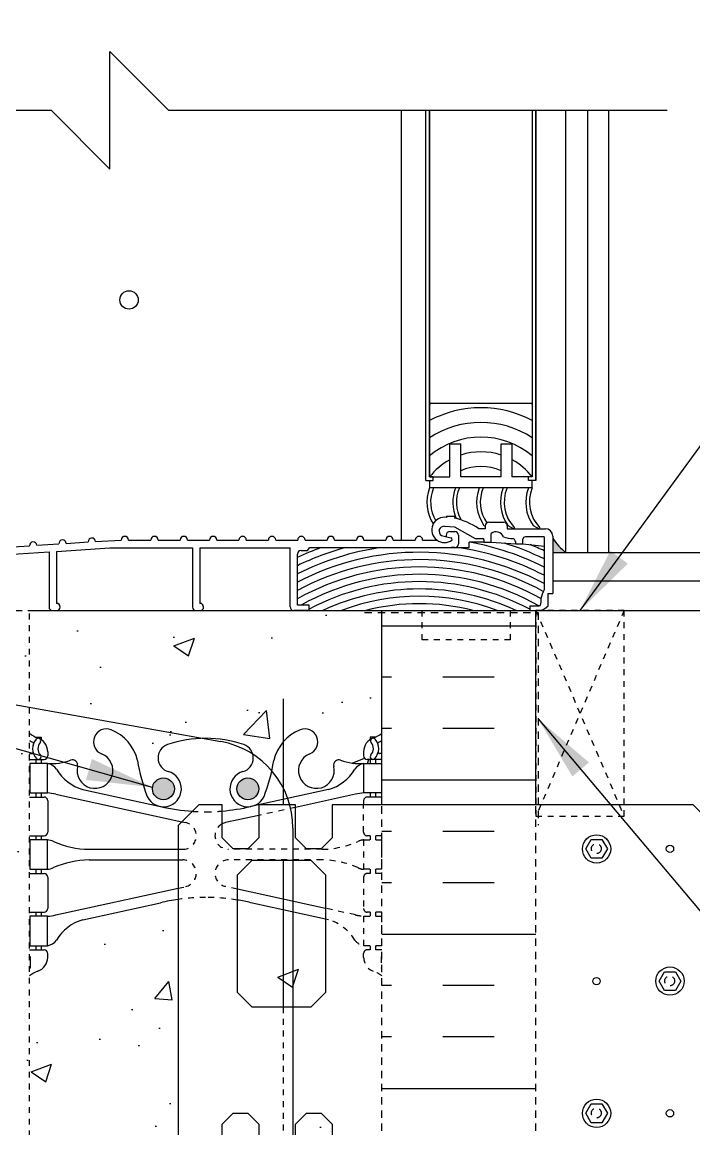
# Model space of a CAD drawing. Header units: inches. Extents: x 526.8 to 579.6, y 644.2 to 711.3.
# Drawn here: x 552.42 to 563.86, y 663.41 to 682.24 of the extents above; entities that cross this region are included whole.
import ezdxf

# ---------------------------------------------------------------- set-up
doc = ezdxf.new("R2010")
doc.units = ezdxf.units.IN
doc.header["$LTSCALE"] = 0.5
doc.header["$MEASUREMENT"] = 0
doc.linetypes.add('DASHED2', pattern=[0.375, 0.25, -0.125])
doc.linetypes.add('HIDDEN2', pattern=[0.1875, 0.125, -0.0625])
for name, color, linetype in [('HATCH', 12, 'Continuous'), ('Hidden2', 12, 'HIDDEN2'), ('line25', 2, 'Continuous'), ('LINE3', 3, 'Continuous'), ('LINE50', 5, 'Continuous'), ('LINE65', 3, 'Continuous'), ('LINE9', 9, 'Continuous'), ('TEXT', 4, 'Continuous'), ('Web_Edge', 9, 'Continuous')]:
    doc.layers.add(name, color=color, linetype=linetype)
doc.styles.add('DIM', font='romans.shx', dxfattribs={"width": 0.7})
doc.dimstyles.new('ext_12', dxfattribs={"dimscale": 12, "dimtxt": 0.09375, "dimasz": 0.09375, "dimexe": 0.09375, "dimexo": 0.0625, "dimgap": 0.0625, "dimtad": 1, "dimdec": 1, "dimzin": 3, "dimdsep": 46, "dimlunit": 4, "dimtxsty": 'DIM', "dimcen": 0.09, "dimdle": 0.09375, "dimclrt": 4, "dimadec": 0, "dimazin": 0, "dimtfac": 1, "dimtdec": 1, "dimtmove": 2, "dimatfit": 3, "dimfxl": 1, "dimfrac": 2, "dimtolj": 1, "dimtzin": 0, "dimarcsym": 0})

msp = doc.modelspace()

# ---------------------------------------------------------------- hatches: boundary and pattern name
at = {"layer": 'HATCH'}
h = msp.add_hatch(dxfattribs=at)
h.set_pattern_fill('AR-CONC', color=256, scale=0.5)
h.set_pattern_definition([(49.99999999999999, (0, 0), (3.586300913003767, -0.3137606749129755), [0.375, -4.125]), (355, (0, 0), (-0.693756668065, 3.760960668500059), [0.3, -3.3]), (100.45144446, (0.298858405, -0.02614672), (2.89254423363556, 3.447199954843147), [0.3187009599999999, -3.505710559999999]), (46.18420000000001, (0, 1), (5.336206653357862, -0.8275964039653827), [0.5625, -6.1875]), (96.63563549, (0.444683725, 0.931033465), (4.673309728371142, 4.870593003872752), [0.47805171, -5.258568799999999]), (351.1841639899999, (0, 1), (4.673309725273866, 4.870593001349951), [0.45, -4.950000005]), (21, (0.5, 0.75), (2.984535260592308, -2.013094453326694), [0.375, -4.125]), (326.0000000000001, (0.5, 0.75), (1.216576659607909, 3.625750225234265), [0.3, -3.3]), (71.45144474, (0.74871127, 0.58224213), (4.201111883649856, 1.612655764031769), [0.31870095, -3.50571056]), (37.50000000000001, (0, 0), (0.06079927658645334, 1.664469269156557), [0, -3.26, 0, -3.35, 0, -3.3125]), (7.499999999999999, (0, 0), (1.315347687210743, 1.972058559411801), [0, -1.91, 0, -3.185, 0, -1.2625]), (327.5, (-1.115, 0), (2.669112180862045, -0.1127743586718988), [0, -1.25, 0, -3.9, 0, -5.175]), (317.5, (-1.615, 0), (2.915930846711931, 0.5005249116615886), [0, -1.625, 0, -2.59, 0, -3.675])])
h.paths.add_polyline_path([(558.5453322030264, 648.0088911003852, 0.08241458984436106), (558.401995249557, 648.0879975769543, -0.3178372451769847), (558.2353285828938, 648.3236998373352), (558.2353285828901, 648.3911998373452, -0.4142135623888804), (558.2978285828901, 648.4536998373486), (558.3453285826756, 648.4536998373486), (558.3453285826802, 648.5236998373487), (558.2403285828988, 648.5236998373487, -0.1889729320650103), (558.0844595072101, 648.6185443257381, 0.1963228336444721), (557.6353285828478, 648.9648040458667), (556.3134730140132, 649.2552996121221, 0.05779469062673187), (555.545332203026, 649.3443861022138, 0.0577946906266619), (554.7771913920396, 649.2552996121221), (553.455335823205, 648.9648040458667, 0.1963228336444683), (553.0062048988428, 648.6185443257381, -0.1889729320650273), (552.8503358231541, 648.5236998373487), (552.7453358233727, 648.5236998373487), (552.7453358233772, 648.4536998373486), (552.7928358231627, 648.4536998373486, -0.4142135623888804), (552.8553358231627, 648.3911998373452), (552.8553358231591, 648.3236998373351, -0.3178372451769166), (552.6886691564957, 648.0879975769544, 0.08241458984438449), (552.5453322030264, 648.0088911003852), (552.5453322030264, 645.2275270928819), (553.4984572030264, 645.2275270928819), (554.4984572030264, 644.2275270928819), (554.4984572030264, 646.2275270928819), (555.4984572030264, 645.2275270928819), (558.5453322030264, 645.2275270928819)])
h.paths.add_polyline_path([(558.5453322030264, 654.227527092882), (558.5453322030264, 656.3165456114518, 0.06439757034037487), (558.4353285829129, 656.3825051367154), (558.3453285829121, 656.3825051367086), (558.3453285829094, 656.4242311966327, -0.2490694201798163), (558.2353285828933, 656.6313543484022), (558.2353285828897, 656.6988543484123, -0.4142135623890135), (558.2978285828897, 656.7613543484157), (558.3453285828875, 656.7613543484157), (558.345328582883, 656.8313543484156), (558.2403285828975, 656.8313543484156, 0.1004604156416355), (557.8466301128323, 656.7741915925686, -0.6014354321014567), (557.7271266426059, 656.8790749349916, 2.182094824739487), (557.3170464887409, 656.6661655035427, -1), (557.153617917312, 656.2576424294809, -0.2443795113558385), (556.7052100445052, 656.7783993339318, 0.05315652255493636), (556.5393705902877, 657.3924809658474, 0.2232530870721302), (556.3390428069106, 657.5573348167823), (556.3194244749557, 657.5616462094825, 0.9554715931088954), (556.1811404909632, 656.9681762742003, -0.7355925422348955), (556.1939253613981, 656.5101296970603, -0.08275514747013234), (555.5453322030264, 656.4020406132805, -0.08275514747013234), (554.8967390446547, 656.5101296970603, -0.7355925422306407), (554.9095239150898, 656.9681762741995, 0.9554715931374448), (554.7712399310972, 657.5616462094825), (554.7516215991424, 657.5573348167823, 0.2232530870720507), (554.5512938157651, 657.3924809658475, 0.05315652255494771), (554.3854543615477, 656.7783993339318, -0.2443795113558691), (553.9370464887407, 656.257642429481, -1), (553.7736179173121, 656.6661655035425, 2.182094824737477), (553.3635377634467, 656.8790749349916, -0.6014354320969237), (553.2440342932213, 656.7741915925684, 0.1004604156418106), (552.8503358231553, 656.8313543484156), (552.7453358231699, 656.8313543484156), (552.7453358231653, 656.7613543484157), (552.7928358231632, 656.7613543484157, -0.4142135623889989), (552.8553358231632, 656.6988543484123), (552.8553358231595, 656.631354348402, -0.2490694201798523), (552.7453358231435, 656.4242311966327), (552.7453358231407, 656.3825051367086), (552.6553358231399, 656.3825051367154, 0.06439757034037469), (552.5453322030264, 656.3165456114518), (552.5453322030264, 654.227527092882), (552.5453322030264, 652.1385085743123, 0.06439757034037466), (552.6553358231399, 652.0725490490487), (552.7453358231407, 652.0725490490555), (552.7453358231435, 652.0308229891314, -0.249069420179807), (552.8553358231595, 651.8236998373619), (552.8553358231632, 651.7561998373518, -0.4142135623890176), (552.7928358231632, 651.6936998373484), (552.7453358231653, 651.6936998373484), (552.7453358231699, 651.6236998373485), (552.8503358231553, 651.6236998373485, 0.1004604156415958), (553.2440342932205, 651.6808625931955, -0.6014354321019789), (553.363537763447, 651.5759792507724, 2.182094824739477), (553.773617917312, 651.7888886822213, -1), (553.9370464887409, 652.1974117562831, -0.2443795113558457), (554.3854543615477, 651.6766548518323, 0.05315652255487948), (554.5512938157649, 651.0625732199172, 0.2232530870726501), (554.7516215991424, 650.8977193689818), (554.7712399310972, 650.8934079762815, 0.9554715931089506), (554.9095239150896, 651.4868779115637, -0.7355925422349051), (554.8967390446547, 651.9449244887038, -0.08275514747013207), (555.5453322030264, 652.0530135724836, -0.0827551474701322), (556.1939253613981, 651.9449244887038, -0.7355925422306461), (556.181140490963, 651.4868779115645, 0.9554715931373975), (556.3194244749557, 650.8934079762815), (556.3390428069105, 650.8977193689818, 0.2232530870721436), (556.5393705902877, 651.0625732199167, 0.0531565225549364), (556.7052100445052, 651.6766548518323, -0.2443795113558723), (557.1536179173121, 652.197411756283, -1), (557.3170464887407, 651.7888886822216, 2.182094824737467), (557.7271266426061, 651.5759792507724, -0.6014354321015588), (557.8466301128327, 651.6808625931953, 0.1004604156415088), (558.2403285828975, 651.6236998373485), (558.345328582883, 651.6236998373485), (558.3453285828875, 651.6936998373484), (558.2978285828897, 651.6936998373484, -0.4142135623890198), (558.2353285828897, 651.7561998373518), (558.2353285828933, 651.823699837362, -0.2490694201798525), (558.3453285829094, 652.0308229891314), (558.3453285829121, 652.0725490490555), (558.4353285829129, 652.0725490490487, 0.06439757034037466), (558.5453322030264, 652.1385085743123)])
h.paths.add_polyline_path([(558.5453322030264, 662.9203238716921), (557.7013152062132, 662.9203238716921), (557.7013152062132, 663.482823871692), (557.5138152062132, 663.670323871692), (557.2638152062132, 663.6703238716921), (557.0763152062132, 663.4828238716921), (557.0763152062132, 662.9203238716921), (556.4513152062132, 662.9203238716921), (556.4513152062132, 663.482823871692), (556.2638152062132, 663.670323871692), (556.0138152062132, 663.670323871692), (555.8263152062132, 663.482823871692), (555.8263152062132, 662.9203238716921), (555.4298685968063, 662.9203238716918), (555.0763152062129, 663.2738772622852), (555.0763152062129, 667.3114523785378, 0.02268258563323426), (554.7771913920396, 667.2552996121221), (553.455335823205, 666.9648040458667, 0.1963228336443716), (553.006204898843, 666.6185443257383, -0.1889729320653093), (552.850335823154, 666.5236998373487), (552.7453358233727, 666.5236998373487), (552.7453358233772, 666.4536998373486), (552.7928358231627, 666.4536998373486, -0.4142135623888782), (552.8553358231627, 666.3911998373452), (552.8553358231591, 666.3236998373351, -0.3178372451769162), (552.6886691564957, 666.0879975769544, 0.08241458984438427), (552.5453322030264, 666.0088911003852), (552.5453322030264, 660.4461630853789, 0.08241458984437491), (552.6886691564958, 660.3670566088098, -0.3178372451770005), (552.8553358231591, 660.131354348429), (552.8553358231627, 660.0638543484189, -0.4142135623888782), (552.7928358231627, 660.0013543484155), (552.7453358233772, 660.0013543484155), (552.7453358233727, 659.9313543484154), (552.8503358231541, 659.9313543484154, -0.1889729320654708), (553.0062048988431, 659.8365098600257, 0.1963228336443207), (553.455335823205, 659.4902501398974), (554.7771913920396, 659.1997545736419, 0.05779469062673352), (555.5453322030269, 659.1106680835503, 0.05779469062666009), (556.3134730140132, 659.1997545736419), (557.6353285828478, 659.4902501398974, 0.1963228336444627), (558.08445950721, 659.836509860026, -0.1889729320650429), (558.2403285828988, 659.9313543484154), (558.3453285826802, 659.9313543484154), (558.3453285826756, 660.0013543484155), (558.2978285828901, 660.0013543484155, -0.4142135623888886), (558.2353285828901, 660.0638543484189), (558.2353285828938, 660.131354348429, -0.3178372451769167), (558.4019952495571, 660.3670566088097, 0.08241458984438402), (558.5453322030264, 660.4461630853789)])
h.paths.add_polyline_path([(557.5853322030271, 666.9757914237688), (556.3134730140131, 667.2552996121223, 0.01733203058233978), (556.0853322030271, 667.3006587110472), (556.0853322030271, 665.7275270928823), (556.3353322030271, 665.4775270928823), (557.3353322030271, 665.4775270928823), (557.5853322030271, 665.7275270928823)], flags=17)
h.paths.add_polyline_path([(552.5453322030264, 672.2275270928818), (547.9203322030264, 672.2275270928819), (547.9203322030264, 670.7275270928819, -1), (547.4203322030264, 670.7275270928819), (547.4203322030264, 672.2275270928819), (546.1203322030262, 672.2275270928819), (546.1203322030262, 670.4775270928824, 0.07957910678398922), (547.1203322030267, 667.2275270928811), (552.2953322030264, 657.852527092882), (552.2953322030264, 657.477527092882), (552.5453322030264, 657.477527092882)])
h.paths.add_polyline_path([(545.2328322030264, 669.2262600553769), (527.7831959841109, 668.931474567445), (527.7831959841109, 668.4316828573856), (528.7831959841109, 667.4316828573856), (526.7831959841109, 667.4316828573856), (527.7831959841109, 666.4316828573856), (527.7831959841109, 665.9318911473262), (545.3307553137092, 666.2243504694861, -0.0486908052037365), (545.2328322030264, 667.2275270928819)])
h.paths.add_polyline_path([(558.5453322030264, 672.227527092882), (552.5453322030264, 672.2275270928817), (552.5453322030264, 670.1385085743123, 0.06439757034037291), (552.6553358231399, 670.0725490490487), (552.7453358231407, 670.0725490490555), (552.7453358231435, 670.0308229891314, -0.249069420179805), (552.8553358231595, 669.8236998373619), (552.8553358231632, 669.7561998373518, -0.4142135623890135), (552.7928358231632, 669.6936998373484), (552.7453358231653, 669.6936998373484), (552.7453358231699, 669.6236998373485), (552.8503358231553, 669.6236998373485, 0.1004604156413703), (553.2440342932197, 669.6808625931951, -0.6014354321054399), (553.363537763447, 669.5759792507724, 2.182094824739478), (553.773617917312, 669.7888886822213, -1), (553.9370464887409, 670.1974117562831, -0.2443795113559621), (554.3854543615478, 669.6766548518319, 0.05315652255489953), (554.551293815765, 669.0625732199168, 1.553131786921204), (554.9095239150896, 669.4868779115637, -0.7355925422349042), (554.8967390446547, 669.9449244887038, -0.08275514747013163), (555.5453322030264, 670.0530135724836, -0.0827551474701322), (556.1939253613981, 669.9449244887038, -0.7355925422306694), (556.181140490963, 669.4868779115645, 1.553131786915789), (556.5393705902877, 669.0625732199167, 0.05315652255492888), (556.7052100445051, 669.6766548518322, -0.2443795113559078), (557.1536179173121, 670.197411756283, -1), (557.3170464887407, 669.7888886822216, 2.182094824737458), (557.7271266426061, 669.5759792507724, -0.601435432198486), (557.846630112856, 669.6808625931869, 0.1004604156352401), (558.2403285828975, 669.6236998373485), (558.345328582883, 669.6236998373485), (558.3453285828875, 669.6936998373484), (558.2978285828897, 669.6936998373484, -0.4142135623890073), (558.2353285828897, 669.7561998373518), (558.2353285828933, 669.823699837362, -0.249069420179858), (558.3453285829094, 670.0308229891314), (558.3453285829121, 670.0725490490555), (558.4353285829129, 670.0725490490487, 0.06439757034037637), (558.5453322030264, 670.1385085743123)])
h.paths.add_polyline_path([(558.5453322030264, 710.2582565436848), (554.5453322030264, 710.2582565436848), (553.5453322030264, 711.2582565436848), (553.5453322030264, 709.2582565436848), (552.5453322030264, 710.2582565436848), (552.5453322030264, 707.4768925361817, 0.0824145898443553), (552.6886691564957, 707.3977860596126, -0.3178372451769831), (552.8553358231591, 707.1620837992317), (552.8553358231627, 707.0945837992217, -0.4142135623888782), (552.7928358231627, 707.0320837992183), (552.7453358233772, 707.0320837992183), (552.7453358233727, 706.9620837992182), (552.8503358231541, 706.9620837992182, -0.1889729320656278), (553.0062048988431, 706.8672393108284, 0.1963228336442498), (553.455335823205, 706.5209795907002), (554.7771913920396, 706.2304840244448, 0.05779469062673191), (555.5453322030269, 706.1413975343531, 0.05779469062666961), (556.3134730140133, 706.2304840244448), (557.6353285828478, 706.5209795907002, 0.19632283364419), (558.0844595072095, 706.8672393108283, -0.1889729320658128), (558.2403285828988, 706.9620837992182), (558.3453285826802, 706.9620837992182), (558.3453285826756, 707.0320837992183), (558.2978285828901, 707.0320837992183, -0.4142135623888782), (558.2353285828901, 707.0945837992217), (558.2353285828938, 707.1620837992318, -0.3178372451769134), (558.4019952495571, 707.3977860596125, 0.08241458984438448), (558.5453322030264, 707.4768925361817)])
h.paths.add_polyline_path([(558.5453322030264, 703.3472750622547, 0.06439757034037315), (558.4353285829129, 703.4132345875182), (558.3453285829121, 703.4132345875114), (558.3453285829094, 703.4549606474355, -0.2490694201798201), (558.2353285828933, 703.662083799205), (558.2353285828897, 703.7295837992151, -0.4142135623890135), (558.2978285828897, 703.7920837992185), (558.3453285828875, 703.7920837992185), (558.345328582883, 703.8620837992185), (558.2403285828975, 703.8620837992185, 0.1004604156401985), (557.8466301128375, 703.8049210433735, -0.6014354321227815), (557.7271266426059, 703.9098043857945, 2.182094824739459), (557.3170464887409, 703.6968949543455, -1), (557.153617917312, 703.2883718802838, -0.2443795113557445), (556.7052100445052, 703.8091287847343, 0.05315652255500437), (556.5393705902875, 704.4232104166507, 1.553131786919453), (556.1811404909632, 703.9989057250032, -0.7355925422349231), (556.1939253613981, 703.5408591478631, -0.08275514747013141), (555.5453322030264, 703.4327700640833, -0.08275514747013234), (554.8967390446547, 703.5408591478631, -0.7355925422306312), (554.9095239150898, 703.9989057250024, 1.553131786924402), (554.5512938157641, 704.4232104166477, 0.05315652255480027), (554.3854543615474, 703.8091287847335, -0.2443795113554444), (553.9370464887407, 703.2883718802839, -1), (553.7736179173121, 703.6968949543453, 2.182094824737457), (553.3635377634467, 703.9098043857945, -0.6014354318460912), (553.2440342932816, 703.8049210433495, 0.1004604156579951), (552.8503358231553, 703.8620837992185), (552.7453358231699, 703.8620837992185), (552.7453358231653, 703.7920837992185), (552.7928358231632, 703.7920837992185, -0.414213562389053), (552.8553358231632, 703.7295837992151), (552.8553358231595, 703.6620837992049, -0.2490694201798503), (552.7453358231435, 703.4549606474355), (552.7453358231407, 703.4132345875114), (552.6553358231399, 703.4132345875182, 0.06439757034037294), (552.5453322030264, 703.3472750622547), (552.5453322030264, 701.2582565436849), (552.5453322030264, 699.1692380251151, 0.06439757034037137), (552.6553358231399, 699.1032784998515), (552.7453358231407, 699.1032784998583), (552.7453358231435, 699.0615524399342, -0.2490694201798581), (552.8553358231595, 698.8544292881649), (552.8553358231632, 698.7869292881546, -0.4142135623890135), (552.7928358231632, 698.7244292881512), (552.7453358231653, 698.7244292881512), (552.7453358231699, 698.6544292881513), (552.8503358231553, 698.6544292881513, 0.1004604156424452), (553.2440342932236, 698.7115920439994, -0.6014354320893703), (553.363537763447, 698.6067087015753, 2.182094824739457), (553.773617917312, 698.8196181330243, -1), (553.9370464887409, 699.228141207086, -0.2443795113563635), (554.3854543615479, 698.7073843026336, 0.0531565225547603), (554.5512938157649, 698.0933026707199, 1.553131786922294), (554.9095239150896, 698.5176073623666, -0.735592542234885), (554.8967390446547, 698.9756539395066, -0.08275514747013114), (555.5453322030264, 699.0837430232864, -0.08275514747013218), (556.1939253613981, 698.9756539395066, -0.7355925422306312), (556.181140490963, 698.5176073623674, 1.553131786890515), (556.539370590285, 698.0933026707122, 0.05315652255550621), (556.705210044505, 698.7073843026343, -0.244379511356162), (557.1536179173121, 699.2281412070859, -1), (557.3170464887407, 698.8196181330244, 2.182094824737457), (557.7271266426061, 698.6067087015753, -0.6014354322447811), (557.8466301128672, 698.7115920439858, 0.1004604156322411), (558.2403285828974, 698.6544292881513), (558.345328582883, 698.6544292881513), (558.3453285828875, 698.7244292881512), (558.2978285828897, 698.7244292881512, -0.4142135623890073), (558.2353285828897, 698.7869292881546), (558.2353285828933, 698.8544292881649, -0.2490694201798506), (558.3453285829094, 699.0615524399342), (558.3453285829121, 699.1032784998583), (558.4353285829129, 699.1032784998515, 0.06439757034037291), (558.5453322030264, 699.1692380251151), (558.5453322030264, 701.2582565436849)])
h.paths.add_polyline_path([(558.5453322030264, 695.039620551188, 0.0824145898443612), (558.401995249557, 695.1187270277571, -0.3178372451769917), (558.2353285828938, 695.354429288138), (558.2353285828901, 695.421929288148, -0.4142135623888782), (558.2978285828901, 695.4844292881514), (558.3453285826756, 695.4844292881514), (558.3453285826802, 695.5544292881515), (558.2403285828988, 695.5544292881515, -0.1889729320676688), (558.0844595072086, 695.6492737765432, 0.1963228336435349), (557.6353285828478, 695.9955334966695), (556.3134730140132, 696.286029062925, 0.05779469062673331), (555.545332203026, 696.3751155530166, 0.05779469062666184), (554.7771913920396, 696.286029062925), (553.455335823205, 695.9955334966695, 0.1963228336450633), (553.0062048988418, 695.6492737765395, -0.1889729320633245), (552.8503358231541, 695.5544292881515), (552.7453358233727, 695.5544292881515), (552.7453358233772, 695.4844292881514), (552.7928358231627, 695.4844292881514, -0.4142135623888782), (552.8553358231627, 695.421929288148), (552.8553358231591, 695.3544292881379, -0.3178372451769135), (552.6886691564957, 695.1187270277572, 0.08241458984438503), (552.5453322030264, 695.039620551188), (552.5453322030264, 692.2582565436849), (558.5453322030264, 692.2582565436848)])
h = msp.add_hatch(dxfattribs=at)
h.set_pattern_fill('INSUL', color=256, scale=7, style=0)
h.set_pattern_definition([(180, (3484.706913914511, 257.2180130301704), (0, 2.625), []), (180, (3484.706913914511, 258.0930130301704), (0, 2.625), [0.875, -0.875]), (180, (3484.706913914511, 258.9680130301704), (0, 2.625), [0.875, -0.875])])
h.paths.add_polyline_path([(561.1703322030264, 654.227527092882), (560.7328322030264, 654.227527092882), (560.732832203026, 654.7275270928819), (559.2328322030264, 654.727527092882), (559.2328322030264, 654.227527092882), (558.5453322030264, 654.2275270928819), (558.5453322030264, 672.227527092882), (559.2328322030264, 672.2275270928819), (559.2328322030264, 672.7275270928819), (560.732832203026, 672.727527092882), (560.7328322030264, 672.2275270928819), (561.1703322030264, 672.227527092882)])
h = msp.add_hatch(dxfattribs=at)
h.set_pattern_fill('INSUL', color=256, scale=7, style=0)
h.set_pattern_definition([(0, (-2449.945433451559, 231.6452466243349), (0, 2.625), []), (0, (-2449.945433451559, 232.5202466243349), (0, 2.625), [0.875, -0.875]), (0, (-2449.945433451559, 233.3952466243349), (0, 2.625), [0.875, -0.875])])
h.paths.add_polyline_path([(547.1203322030262, 667.2275270928819, -0.0795791067839555), (546.1203322030262, 670.4775270928819), (546.1203322030262, 672.2275270928819), (545.4203322030264, 672.2275270928819), (545.4203322030264, 667.2275270928819, 0.1316524975873954), (546.0902051841042, 664.7275270928819), (549.8282106058607, 658.5775270928821, -0.1043800181721882), (549.9203322030269, 658.102527092882), (549.9203322030264, 654.227527092882), (550.3578322030264, 654.227527092882), (550.3578322030264, 654.727527092882), (551.8578322030264, 654.727527092882), (551.8578322030264, 654.227527092882), (552.5453322030264, 654.227527092882), (552.5453322030264, 657.477527092882), (552.2953322030264, 657.477527092882), (552.2953322030264, 657.852527092882)])
at = {"layer": 'LINE3'}
msp.add_hatch(color=256, dxfattribs=at).paths.add_polyline_path([(556.4513035081038, 669.1932934678392, 1), (556.0763035081038, 669.1932934678392, 1)])
msp.add_hatch(color=256, dxfattribs=at).paths.add_polyline_path([(556.4513035081038, 669.1932934678392, 1), (556.0763035081038, 669.1932934678392, 1)])
at = {"layer": 'LINE65'}
msp.add_hatch(color=256, dxfattribs=at).paths.add_polyline_path([(555.014360897949, 669.1932934678392, 1), (554.639360897949, 669.1932934678392, 1)])
at = {"layer": 'LINE9'}
msp.add_hatch(color=0, dxfattribs=at).paths.add_polyline_path([(561.45487280132, 673.464932501832), (561.45487280132, 673.214932501832), (561.6881083272883, 673.214932501832, -0.117399867636106)])

# ---------------------------------------------------------------- linework, layer by layer
at = {"layer": 'HATCH', "color": 6, "linetype": 'DASHED2'}
for p, q in [((558.2525430223907, 672.1941681722246), (561.206143712101, 672.1941681722246)), ((561.206143712101, 672.1941681722246), (561.206143712101, 668.5720352238054))]:
    msp.add_line(p, q, dxfattribs=at)
at = {"layer": 'HATCH', "linetype": 'HIDDEN2'}
for p, q in [((558.2353285828897, 668.4561998373485), (558.2353285828897, 668.9203238716921)), ((557.0763152062132, 668.8777608641508), (556.4513152062132, 668.741649736969)), ((558.5453322030264, 668.3936998373484), (558.2978285828897, 668.3936998373485)), ((558.345328582802, 668.3936998373485), (558.3453285827975, 668.3236998373486)), ((558.4353285829131, 668.3936998373487), (558.4353285829131, 668.3236998373486)), ((557.5306026228125, 668.1636998373486), (555.9344609877742, 668.1636998373486)), ((557.5306026228125, 667.9836998373486), (555.9344609877742, 667.9836998373487)), ((558.3453285827652, 667.8236998373486), (558.3453285827607, 667.7536998373486)), ((558.4353285829131, 667.8236998373486), (558.4353285829131, 667.7536998373486)), ((558.2353285828892, 667.6911998373486), (558.2353285828892, 667.1561998373485)), ((558.5453322030264, 667.7536998373484), (558.2978285828897, 667.7536998373486)), ((555.0763152062129, 667.5009114347963), (555.2055709459821, 667.5290604658918)), ((556.0853322030271, 667.485452912277), (555.8850934600707, 667.5290604658918)), ((558.0963287067286, 667.0475025108732), (557.5853322030271, 667.1587862070407)), ((558.5453322030264, 667.0936998373485), (558.2978285828892, 667.0936998373485)), ((558.3453285827179, 667.0936998373486), (558.3453285827134, 667.0236998373487)), ((558.4353285829131, 667.0936998373485), (558.4353285829131, 667.0236998373487)), ((557.6353285828484, 666.9648040458666), (557.5853322030271, 666.9757914237688)), ((558.3453285826802, 666.5236998373487), (558.3453285826756, 666.4536998373486)), ((558.4353285829131, 666.5236998373487), (558.4353285829131, 666.4536998373486)), ((558.2353285828938, 666.3236998373296), (558.2353285828901, 666.3911998373458)), ((558.5453322030264, 666.4536998373486), (558.2978285828901, 666.4536998373486)), ((558.5353285826279, 666.33369983735), (558.5353285826129, 666.1476297789735)), ((556.8657828219825, 665.4775270928819), (556.8657828219825, 662.9203238716917))]:
    msp.add_line(p, q, dxfattribs=at)
at = {"layer": 'HATCH', "linetype": 'DASHED2'}
for p, q in [((558.5453322030264, 662.9203238716921), (558.5453322030264, 668.9203238716921)), ((561.1703322030241, 662.920323871692), (561.1703322030241, 668.9203238716921))]:
    msp.add_line(p, q, dxfattribs=at)
at = {"layer": 'HATCH'}
for p, q in [((555.1417768680806, 668.6322321429666), (555.2055709459821, 668.6183392088054)), ((555.0763152062129, 668.1636998373486), (555.1562034182787, 668.1636998373486)), ((555.0763152062129, 667.9836998373487), (555.1562034182787, 667.9836998373487))]:
    msp.add_line(p, q, dxfattribs=at)
at = {"layer": 'HATCH', "linetype": 'HIDDEN2'}
for points in [[(558.5403285828127, 667.8236998373486), (558.2403285828125, 667.8236998373486), (558.2403285828125, 668.3236998373486), (558.5403285828127, 668.3236998373486)], [(558.5403285827281, 666.5236998373487), (558.2403285827279, 666.5236998373487), (558.2403285827279, 667.0236998373487), (558.5403285827281, 667.0236998373487)]]:
    msp.add_lwpolyline(points, close=True, dxfattribs=at)
at = {"layer": 'HATCH'}
for centre, radius, start, end in [((560.2328322030261, 673.8199629594611), 2.108894594427166, 113.6894620093436, 114.5136054018126), ((560.2328322030261, 673.8199629594611), 2.108894594427166, 65.48639459818696, 66.31053799065631), ((560.2328322030261, 673.8199629594611), 1.858894594427166, 61.91961554663776, 118.0803844533622), ((560.2328322030261, 673.8199629594611), 1.608894594427166, 57.05377484929556, 122.946225150704), ((560.2328322030261, 673.8199629594611), 1.358894594427166, 49.91632050894922, 130.0836794910538), ((560.2328322030261, 673.8199629594611), 1.108894594427166, 118.6253783694947, 142.0990683572297), ((560.2328322030261, 673.8199629594611), 1.108894594427166, 71.94116755788028, 108.0588324421197), ((560.2328322030261, 673.8199629594611), 1.108894594427166, 37.90093164277495, 61.37462163050574), ((560.2328322030261, 673.8199629594611), 0.8588945944271662, 66.40783420894535, 113.5921657910546), ((559.184392702724, 668.7238994427331), 4.620874069906352, 98.140982409871, 116.7050200947009), ((559.184392702724, 668.7238994427331), 4.745874069906352, 105.4529930992801, 115.9483504192333), ((559.184392702724, 668.7238994427331), 4.870874069906352, 110.0966477927465, 115.2349871274598), ((559.184392702724, 668.7238994427331), 4.620874069906352, 62.64641721585259, 81.859017590129), ((559.184392702724, 668.7238994427331), 4.745874069906352, 63.42439862319484, 79.5351194082654), ((559.184392702724, 668.7238994427331), 4.870874069906352, 64.15759393033005, 72.74870143961788), ((559.184392702724, 668.7238994427331), 4.995874069906352, 64.84991284214006, 67.80101888234158), ((559.184392702724, 668.7238994427331), 4.495874069906352, 61.81919795227244, 117.5092613902152), ((559.184392702724, 668.7238994427331), 4.370874069906352, 61.14847244713749, 118.3659495380718), ((559.184392702724, 668.7238994427331), 4.245874069906352, 60.80510565945291, 119.2806892148051), ((559.184392702724, 668.7238994427331), 4.120874069906352, 60.41019978399027, 119.1920764897739), ((559.184392702724, 668.7238994427331), 3.995874069906352, 61.95798492143314, 118.0420150785688), ((559.184392702724, 668.7238994427331), 3.870874069906352, 64.8402197303484, 115.1597802696552), ((559.184392702724, 668.7238994427331), 3.745874069906352, 69.28149213726262, 110.7185078627413), ((559.184392702724, 668.7238994427331), 3.620874069906352, 75.37958733295022, 104.6204126670532)]:
    msp.add_arc(centre, radius, start, end, dxfattribs=at)
at = {"layer": 'HATCH', "linetype": 'HIDDEN2'}
for centre, radius, start, end in [((555.5453322030211, 672.1591717709679), 3.356158198484419, 266.1523737349889, 270.000000000099), ((555.5585196943887, 671.8446928626649), 3.041707877861946, 269.751590226628, 275.0509268550765), ((555.1562034182787, 668.3936998373487), 0.23, 270, 77.60550865698349), ((555.9344609877742, 668.3936998373487), 0.2299999999999272, 118.0472180926067, 270), ((558.2978285828897, 668.4561998373485), 0.0625, 180, 269.9999999999739), ((557.500452861995, 669.7634157471034), 1.6, 271.079722684759, 293.4326611070299), ((558.2444513378994, 668.1050161779591), 0.218722518258797, 91.08004634494151, 119.5062534114404), ((555.1562034182787, 667.7536998373486), 0.23, 282.3944913430165, 90), ((555.9344609877742, 667.7536998373486), 0.23, 90, 257.6055086569835), ((557.500452861995, 666.3839839275938), 1.6, 66.56733889297014, 88.92027731524102), ((558.2444513378994, 668.0423834967381), 0.218722518258797, 240.4937465885596, 268.9199536550585), ((558.2444513378994, 668.0423834967381), 0.218722518258797, 240.4937465885596, 268.9199536550585), ((558.2978285828892, 667.6911998373486), 0.0625, 89.99999999997395, 180), ((555.5453322030259, 663.9882279035644), 3.356158198649382, 89.99999999998252, 98.0332747204177), ((555.5624810639205, 664.2000032836091), 3.144429581556242, 80.42848487727264, 90.31247709577093), ((558.3309773438525, 668.019582763268), 1, 256.4290879529646, 264.7990690789171), ((558.2978285828892, 667.1561998373485), 0.0625, 180, 269.9999999999739), ((557.4359571740449, 666.2417888030454), 0.75, 30.15498046629029, 74.58380911428232), ((558.2833869271687, 666.7699638805801), 0.25, 217.2776618347946, 260.08230222118), ((558.2978285828901, 666.3911998373486), 0.0625, 90, 180.0000000026055), ((558.4853285828938, 666.3236998373486), 0.25, 180.0000000043577, 250.5287793646984), ((558.5553285826279, 666.3336998373485), 0.02, 119.9880245406576, 179.9999999955641), ((558.5553285826134, 666.1476297789718), 0.02, 179.9999999952775, 238.9270490923367), ((558.2353285828838, 665.6165930561657), 0.6, 58.89067372364867, 58.92704909276342), ((558.2353285828838, 665.6165930561657), 0.5, 51.68333680042763, 70.52877936469841)]:
    msp.add_arc(centre, radius, start, end, dxfattribs=at)
at = {"layer": 'Hidden2'}
for p in [(547.9203322030264, 672.2275270928819), (552.5453322030264, 657.477527092882)]:
    msp.add_line(p, (552.5453322030264, 672.2275270928818), dxfattribs=at)
at = {"layer": 'line25'}
msp.add_line((558.5453322030264, 668.9203238716921), (558.5453322030264, 672.227527092882), dxfattribs=at)
for points in [[(564.2013152062132, 663.2738772622849), (564.2013152062134, 668.5667704810985), (563.84776181562, 668.9203238716921), (557.7013152062132, 668.9203238716921), (557.7013152062132, 668.3578238716921), (557.5138152062132, 668.1703238716921), (557.2638152062133, 668.1703238716921), (557.0763152062133, 668.3578238716921), (557.0763152062132, 668.9203238716921), (556.4513152062132, 668.9203238716921), (556.4513152062132, 668.3578238716921), (556.2638152062132, 668.1703238716921), (556.0138152062132, 668.170323871692), (555.8263152062132, 668.357823871692), (555.8263152062132, 668.9203238716921), (555.429868596806, 668.9203238716921), (555.0763152062129, 668.566770481099), (555.0763152062129, 663.2738772622852)], [(555.8263152062132, 662.9203238716921), (555.8263152062132, 663.482823871692), (556.0138152062132, 663.670323871692), (556.2638152062132, 663.670323871692), (556.4513152062132, 663.482823871692), (556.4513152062132, 662.9203238716921)], [(557.0763152062132, 662.9203238716921), (557.0763152062132, 663.4828238716921), (557.2638152062132, 663.6703238716921), (557.5138152062132, 663.670323871692), (557.7013152062132, 663.482823871692), (557.7013152062132, 662.9203238716921)]]:
    msp.add_lwpolyline(points, dxfattribs=at)
msp.add_lwpolyline([(556.3353322030271, 665.4775270928823), (556.0853322030271, 665.7275270928823), (556.0853322030271, 667.7275270928822), (556.3353322030271, 667.9775270928822), (557.3353322030271, 667.9775270928822), (557.5853322030271, 667.7275270928822), (557.5853322030271, 665.7275270928823), (557.3353322030271, 665.4775270928823)], close=True, dxfattribs=at)
at = {"layer": 'LINE3'}
for p, q in [((548.280957993956, 671.3417181351359), (555.8039575765797, 669.9986009580267)), ((556.8657828219825, 670.7275270928822), (556.8657828219825, 668.9203238716922)), ((557.0326261465859, 668.5233453004888), (557.0326261465859, 661.5233453004888)), ((556.8657828219825, 667.9775270928823), (556.8657828219825, 665.4775270928824))]:
    msp.add_line(p, q, dxfattribs=at)
msp.add_circle((556.2638035081038, 669.1932934678392), 0.1875, dxfattribs=at)
msp.add_circle((556.2638035081038, 669.1932934678392), 0.1875, dxfattribs=at)
msp.add_arc((555.5326261465859, 668.5233453004888), 1.499999999999983, 0, 79.57853458061695, dxfattribs=at)
at = {"layer": 'LINE50'}
for p, q in [((558.5453322030264, 672.227527092882), (561.1703322030264, 672.227527092882)), ((561.1703322030264, 672.227527092882), (570.5919334472319, 672.227527092882)), ((561.1703322030241, 668.9203238716921), (561.1703322030264, 672.227527092882))]:
    msp.add_line(p, q, dxfattribs=at)
at = {"layer": 'LINE65'}
msp.add_circle((554.826860897949, 669.1932934678392), 0.1875, dxfattribs=at)
at = {"layer": 'LINE9'}
for p, q in [((553.9132633390788, 679.7428918182833), (553.9132633390788, 681.7428918182833)), ((554.9132633390788, 680.7428918182833), (553.9132633390788, 681.7428918182833)), ((544.4203322030264, 680.7428918182833), (552.9132633390786, 680.7428918182833)), ((552.9132633390788, 680.7428918182833), (553.9132633390788, 679.7428918182833)), ((554.9132633390788, 680.7428918182833), (563.4061944751311, 680.7428918182833)), ((558.873469946256, 680.7428918182833), (558.873469946256, 673.4280880536965)), ((559.2953322030261, 674.438654725082), (559.2953322030262, 680.7428918182834)), ((559.3578322030261, 680.7428918182833), (559.3578322030261, 674.5011547250821)), ((559.3578322030261, 674.5011547250821), (559.3578322030261, 680.7428918182833)), ((561.1078322030259, 680.7428918182833), (561.1078322030261, 674.5011547250821)), ((561.1703322030255, 674.438654725082), (561.1703322030259, 680.7428918182834)), ((561.1703322030261, 680.7428918182834), (561.1703322030261, 674.438654725082)), ((561.6703322030264, 680.7428918182834), (561.6703322030264, 673.227118518562)), ((562.0453322030265, 680.7428918182833), (562.0453322030265, 673.214932501832)), ((562.406194475131, 680.7428918182833), (562.406194475131, 673.214932501832)), ((561.1078322030261, 675.751154725082), (559.3578322030261, 675.751154725082)), ((559.7015822030261, 674.501154725082), (559.7015822030261, 675.063654725082)), ((559.7015822030261, 675.063654725082), (559.8890822030261, 675.063654725082)), ((559.8890822030261, 674.501154725082), (559.8890822030261, 675.063654725082)), ((560.5765822030261, 674.501154725082), (560.5765822030261, 675.063654725082)), ((560.5765822030261, 675.063654725082), (560.7640822030261, 675.063654725082)), ((560.7640822030261, 674.501154725082), (560.7640822030261, 675.063654725082)), ((559.2953322030261, 674.438654725082), (559.4203322030261, 674.438654725082)), ((559.4203322030261, 674.501154725082), (559.3578322030261, 674.5011547250821)), ((559.3578322030261, 674.5011547250821), (559.7015822030261, 674.5011547250821)), ((559.3578322030261, 674.438654725082), (559.3578322030261, 674.3136547250821)), ((559.4203322030261, 674.438654725082), (559.4203322030261, 674.501154725082)), ((560.5765822030261, 674.501154725082), (559.8890822030261, 674.501154725082)), ((561.1078322030261, 674.5011547250821), (560.7640822030262, 674.501154725082)), ((561.0453322030255, 674.438654725082), (561.0453322030255, 674.501154725082)), ((561.1703322030255, 674.438654725082), (561.0453322030255, 674.438654725082)), ((561.1078322030262, 674.3136547250821), (561.1078322030261, 674.438654725082)), ((561.1078322030262, 674.3136547250821), (559.3578322030261, 674.3136547250821)), ((559.6487941543129, 673.836258429967), (559.7816546693847, 673.836258429967)), ((559.6487941543129, 673.836258429967), (559.6487941543129, 673.8113751496519)), ((559.7816546693847, 673.836258429967), (559.7816546693847, 673.8028844044134)), ((559.6121331988643, 673.6618089298778), (559.7822100779738, 673.6500706788705)), ((559.7822100779738, 673.6500706788705), (560.1328180816672, 673.4556248056927)), ((560.2849143856921, 673.6773345381329), (560.3050791025603, 673.6664060135907)), ((560.3050791025603, 673.6669503722688), (560.3050791025603, 673.6197403293036)), ((560.3675791025603, 673.7294503722688), (560.6196218628066, 673.7294503722688)), ((560.6821218628066, 673.6669503722688), (560.6821218628066, 673.621182501832)), ((560.6911643856921, 673.677334538133), (560.7947730575862, 673.6211825018319)), ((561.1213794407305, 673.677334538133), (561.2249881126246, 673.6211825018319)), ((559.558790263737, 673.5052842248822), (559.7179709422217, 673.4652379235224)), ((559.6415765050874, 673.5108718779712), (559.6415765050874, 673.4844570566535)), ((559.7040765050874, 673.5733718779712), (559.7856297335725, 673.5733718779712)), ((559.8481297335725, 673.5108718779712), (559.8481297335725, 673.3607072129389)), ((560.1328180816672, 673.4556248056927), (560.2571610021831, 673.4556248056927)), ((560.3050791025603, 673.6197403293036), (560.199588935659, 673.6197403293036)), ((560.4075940666694, 673.3908326555542), (560.4075940666694, 673.5403215998274)), ((560.6821218628066, 673.621182501832), (561.32987280132, 673.621182501832)), ((560.9439555313983, 673.3622539219425), (560.9439555313983, 673.4417980676218)), ((561.3075936997908, 673.4840491837629), (560.9888458354205, 673.4840491837629)), ((561.3075936997908, 673.4840491837629), (561.3075936997908, 672.5820614593836)), ((561.45487280132, 673.496182501832), (561.45487280132, 672.5198370409834)), ((552.1702049044717, 673.3073586699294), (552.5454595015808, 673.3313457263748)), ((552.6702049044713, 673.3393197126857), (553.0454595015814, 673.3633067691311)), ((553.0041640049358, 673.2354119581377), (553.913243163015, 673.2935221938183)), ((553.1702049044719, 673.371280755442), (553.5454595015808, 673.3952678118873)), ((553.6702049044713, 673.4032417981981), (554.1067059578936, 673.4282788584622)), ((553.913243163015, 673.2935221938183), (555.3230138332179, 673.293522193818)), ((554.2317059578936, 673.4282788584622), (554.6104561075784, 673.428182198617)), ((554.7354561055431, 673.4281662481544), (555.1104561055429, 673.4281662481544)), ((555.2354561055429, 673.4281662481544), (555.6104561055429, 673.4281662481544)), ((555.323013833218, 673.2935221938183), (555.3230138332179, 672.2872512639448)), ((555.4480138332178, 673.293522193818), (555.4480138332179, 672.3497512639448)), ((555.4480138332179, 673.2935221938183), (556.9827845034208, 673.2935221938181)), ((555.7354561055429, 673.4281662481544), (556.1126648244878, 673.4281271509254)), ((556.2376648244878, 673.4281271509254), (556.6126648244875, 673.4281271509254)), ((556.7376648244875, 673.4281271509254), (557.1126648244875, 673.4281271509254)), ((556.9827845034209, 672.2900270928818), (556.9827845034208, 673.2935221938181)), ((557.1702845034209, 673.2515560889589), (557.2801609972505, 673.2515560889589)), ((557.2376648244875, 673.4281271509254), (557.6148735434324, 673.4280880536965)), ((557.2801609972505, 673.2515560889589), (557.3166864371906, 673.2982072129389)), ((557.3166864371906, 673.2982072129389), (560.029858491544, 673.2982072129389)), ((557.7398735434324, 673.4280880536965), (558.1148735434322, 673.4280880536965)), ((558.2398735434322, 673.4280880536965), (558.6148735434322, 673.4280880536965)), ((558.7398735434322, 673.4280880536965), (559.1148735434324, 673.4280880536965)), ((559.2398735434324, 673.4280880536965), (559.4804567332503, 673.4280880536965)), ((559.7856297335725, 673.2982072129389), (559.7270359835725, 673.2982072129389)), ((560.2822964815518, 673.3908326555542), (560.029858491544, 673.3908326555542)), ((560.029858491544, 673.2982072129389), (560.029858491544, 673.3908326555542)), ((560.2822964815518, 673.3908326555542), (560.4075940666694, 673.3908326555542)), ((560.4075940666694, 673.3908326555542), (560.8241534998834, 673.3622539219425)), ((560.8241534998836, 673.3622539219425), (560.9439555313983, 673.3622539219425)), ((560.9439555313983, 673.3622539219425), (561.3075936997908, 673.3259239832495)), ((551.1927928393326, 673.1196253355948), (552.8791640049358, 673.2274216974487)), ((552.8791640049359, 673.2274216974486), (552.8791640049359, 672.2872512639445)), ((553.0041640049358, 673.2354119581377), (553.0041640049359, 672.3497512639445)), ((557.1077845034209, 672.321379383655), (557.1077845034209, 673.1890560889589)), ((561.45487280132, 673.214932501832), (570.5919334472319, 673.214932501832)), ((570.5919334472319, 672.727527092882), (561.45487280132, 672.727527092882)), ((561.3764777265473, 672.3082638305692), (561.3764777265474, 672.5198370409835)), ((561.3764777265474, 672.5198370409834), (561.45487280132, 672.5198370409834)), ((553.0041640049359, 672.3497512639445), (553.0041640049359, 672.3497512639445)), ((555.4480138332179, 672.3497512639448), (555.4480138332179, 672.3497512639448)), ((557.3058567674185, 672.321379383655), (557.1077845034209, 672.321379383655)), ((557.3058567674185, 672.2275270928818), (557.3058567674185, 672.321379383655)), ((561.0629286380295, 672.3073408492555), (561.0629286380295, 672.2275270928818)), ((561.0629286380295, 672.3073408492555), (561.2256926706212, 672.3073408492555)), ((561.2549284015487, 672.4276852664602), (561.2549284015487, 672.3599063990853)), ((552.5453322030264, 672.2275270928817), (558.5453322030264, 672.227527092882)), ((552.9416640049359, 672.2275270928817), (553.0041640049359, 672.2275270928817)), ((553.0666640049359, 672.2872512639445), (553.0666640049359, 672.2872512639445)), ((555.3855138332179, 672.2275270928819), (555.4480138332179, 672.2275270928819)), ((555.5105138332179, 672.2872512639448), (555.5105138332179, 672.2872512639448)), ((557.3058567674185, 672.2275270928818), (557.0452845034209, 672.2275270928818)), ((557.3058567674185, 672.2275270928818), (561.0629286380295, 672.2275270928819)), ((561.0629286380293, 672.2275270928818), (561.0629286380293, 672.2275270928818)), ((561.0629286380293, 672.2275270928818), (561.2192270414472, 672.2275270928818))]:
    msp.add_line(p, q, dxfattribs=at)
at = {"layer": 'LINE9', "linetype": 'HIDDEN2'}
for p, q in [((561.1703322030264, 672.227527092882), (562.6703322030264, 668.727527092882)), ((562.6703322030264, 672.227527092882), (561.1703322030264, 668.727527092882))]:
    msp.add_line(p, q, dxfattribs=at)
at = {"layer": 'LINE9', "linetype": 'DASHED2', "ltscale": 0.15}
msp.add_lwpolyline([(560.7328322030264, 672.227527092882), (560.7328322030264, 672.227527092882), (560.7328322030264, 671.727527092882), (559.2328322030264, 671.727527092882), (559.2328322030264, 672.227527092882), (559.2328322030264, 672.227527092882)], dxfattribs=at)
at = {"layer": 'LINE9', "linetype": 'HIDDEN2'}
msp.add_lwpolyline([(561.1703322030264, 668.727527092882), (562.6703322030264, 668.727527092882), (562.6703322030264, 672.227527092882), (561.1703322030264, 672.227527092882)], close=True, dxfattribs=at)
at = {"layer": 'LINE9'}
for points in [[(562.29400531522, 668.3303785708658), (562.386412938873, 668.1703238716916), (562.29400531522, 668.0102691725174), (562.1091900679132, 668.0102691725174), (562.0167824442603, 668.1703238716916), (562.1091900679132, 668.3303785708658)], [(563.5440053152196, 666.0803785708658), (563.6364129388726, 665.9203238716916), (563.5440053152196, 665.7602691725174), (563.3591900679128, 665.7602691725174), (563.2667824442599, 665.9203238716916), (563.3591900679128, 666.0803785708658)], [(562.29400531522, 663.8303785708658), (562.386412938873, 663.6703238716916), (562.29400531522, 663.5102691725174), (562.1091900679132, 663.5102691725174), (562.0167824442603, 663.6703238716916), (562.1091900679132, 663.8303785708658)]]:
    msp.add_lwpolyline(points, close=True, dxfattribs=at)
for centre, radius in [((554.2406510746414, 677.5147529733558), 0.15625), ((562.201597691567, 668.1703238716921), 0.2410072769559657), ((563.4513152062127, 668.1703238716921), 0.0625), ((563.4515976915666, 665.9203238716921), 0.2410072769559657), ((562.2013152062132, 665.9203238716921), 0.0625), ((562.201597691567, 663.6703238716921), 0.2410072769559657), ((563.4513152062127, 663.6703238716921), 0.0625)]:
    msp.add_circle(centre, radius, dxfattribs=at)
at = {"layer": 'LINE9', "linetype": 'DASHED2'}
for centre in [(562.1968214513408, 668.1741271296415), (563.4468214513404, 665.9241271296415), (562.1968214513408, 663.6741271296415)]:
    msp.add_circle(centre, 0.08425519608399376, dxfattribs=at)
at = {"layer": 'LINE9'}
for centre, radius, start, end in [((559.9952446223142, 674.0713941757597), 0.6818979146622857, 159.1897663937751, 212.7928682501342), ((559.9952446223142, 674.0713941757597), 0.6193979146622857, 156.9756284357925, 210.7012361458329), ((560.4351729373014, 674.0713941757596), 0.6818979146622857, 159.1897663937751, 203.8954043869899), ((560.4351729373014, 674.0713941757596), 0.6193979146622857, 156.9756284357925, 209.0987885799726), ((560.8414229373014, 674.0713941757596), 0.6818979146622857, 159.1897663937751, 215.3020311469389), ((560.8414229373014, 674.0713941757596), 0.6193979146622857, 156.9756284357925, 214.7243120206511), ((561.2476729373014, 674.0713941757597), 0.6818979146622857, 159.1897663937751, 215.3020311469389), ((561.2476729373014, 674.0713941757597), 0.6193979146622857, 156.9756284357925, 224.571909760319), ((561.6778879923398, 674.0713941757597), 0.6818979146622857, 159.1897663937751, 215.3020311469389), ((561.6778879923398, 674.0713941757597), 0.6193979146622857, 156.9756284357925, 224.571909760319), ((559.611316563482, 673.5992251386082), 0.2154349020013689, 79.98171321236791, 308.5199349389208), ((559.6050129683094, 673.5768836012866), 0.0852232897715278, 85.20746889539747, 237.1547596324602), ((559.4694035868885, 672.5218938591133), 1.318498204651084, 56.37184408545332, 76.30087612292586), ((560.3675791025603, 673.6669503722688), 0.0625, 90, 180), ((560.6196218628066, 673.6669503722688), 0.0625, 0, 90), ((560.7813049453576, 673.6434415787047), 0.02601646690519247, 301.1765210180541, 344.977862361134), ((561.211520000396, 673.6434415787047), 0.02601646690519247, 301.1765210180541, 344.977862361134), ((553.6078322030261, 673.3992548050426), 0.0625, 3.657489592903958, 183.6574895926959), ((554.1692059578936, 673.4282788584622), 0.0625, 0, 180), ((554.6729561055431, 673.4281662481544), 0.0625, 0, 180), ((555.1729561055429, 673.4281662481544), 0.0625, 0, 180), ((555.6729561055429, 673.4281662481544), 0.0625, 0, 180), ((556.1751648244878, 673.4281271509254), 0.0625, 0, 180), ((556.6751648244875, 673.4281271509254), 0.0625, 0, 180), ((557.1751648244875, 673.4281271509254), 0.0625, 0, 180), ((557.6773735434324, 673.4280880536965), 0.0625, 0, 180), ((558.1773735434322, 673.4280880536965), 0.0625, 0, 180), ((558.6773735434322, 673.4280880536965), 0.0625, 0, 180), ((559.1773735434324, 673.4280880536965), 0.0625, 0, 180), ((559.7040765050874, 673.5108718779712), 0.0625, 90, 180), ((559.7041577683204, 673.4260076799287), 0.04159105415405575, 6.437302702863647, 70.60256717484395), ((559.7856297335725, 673.5108718779712), 0.0625, 0, 90), ((560.2441716422558, 673.4133141044126), 0.04425967593792852, 329.4730045298339, 72.9335451787096), ((560.4902777737109, 673.4315395732189), 0.1366386648177761, 22.59978762843475, 127.2379610882944), ((560.7673427485947, 673.8288382494208), 0.3763724804840053, 246.3604211070449, 272.6427082299265), ((560.7363702812314, 673.3779255341329), 0.08917114390632758, 349.8778347937019, 57.18366984068031), ((560.9981391680354, 673.4292026177238), 0.0556283366402416, 99.61699051329673, 166.9135200535154), ((561.32987280132, 673.496182501832), 0.125, 0, 90), ((562.0965216455444, 673.829756103363), 0.7381121185352393, 209.6213502175212, 236.404817206468), ((552.6078322030261, 673.3353327195299), 0.0625, 3.657489592903958, 183.6574895926959), ((553.1078322030266, 673.3672937622863), 0.0625, 3.657489592799932, 183.6574895927999), ((557.1702845034209, 673.1890560889589), 0.0625, 90, 180), ((559.7856297335725, 673.3607072129389), 0.0625, 270, 0), ((561.8278106368122, 672.3184184671685), 0.5832094725807687, 153.1243669660674, 169.2015760479082), ((553.0041640049359, 672.2872512639445), 0.0625, 0, 90), ((555.4480138332179, 672.2872512639448), 0.0625, 0, 90), ((561.1914895695716, 672.475057974315), 0.2490801168482079, 276.3936987248118, 317.9606724945095), ((561.2082697062301, 672.3514439852884), 0.04741989346367456, 291.5565210541703, 10.27989960200081), ((552.9371716788257, 672.2853904815431), 0.05803751150123751, 178.1626839302806, 274.4393537129366), ((553.0086563310462, 672.285390481543), 0.05803751150118374, 265.5606462869429, 1.837316069835148), ((555.3810215071078, 672.2853904815433), 0.05803751150123751, 178.1626839302806, 274.4393537129366), ((555.4525061593282, 672.2853904815432), 0.05803751150118374, 265.5606462869429, 1.837316069835148), ((557.0452845034209, 672.2900270928818), 0.0625, 180, 270)]:
    msp.add_arc(centre, radius, start, end, dxfattribs=at)
at = {"layer": 'Web_Edge'}
for p, q in [((552.6553358231401, 670.0725490490487), (552.7453358231407, 670.0725490490555)), ((552.7453358231407, 670.0725490490555), (552.7453358231435, 670.0308229891314)), ((558.4353285829127, 670.0725490490487), (558.3453285829121, 670.0725490490555)), ((558.3453285829121, 670.0725490490555), (558.3453285829094, 670.0308229891314)), ((552.5453322030264, 669.7936998373485), (552.587211359549, 669.7936998373485)), ((552.5453322030264, 669.6936998373485), (552.7928358231632, 669.6936998373484)), ((552.6553358231401, 669.6936998373484), (552.6553358231401, 669.6236998373485)), ((552.7453358231653, 669.6936998373484), (552.7453358231699, 669.6236998373485)), ((552.8553358231595, 669.8236998373675), (552.8553358231632, 669.7561998373513)), ((558.2353285828933, 669.8236998373675), (558.2353285828897, 669.7561998373513)), ((558.5453322030264, 669.6936998373485), (558.2978285828897, 669.6936998373484)), ((558.3453285828875, 669.6936998373484), (558.345328582883, 669.6236998373485)), ((558.4353285829127, 669.6936998373484), (558.4353285829127, 669.6236998373485)), ((558.5453322030264, 669.7936998373485), (558.5034530465039, 669.7936998373485)), ((552.6553358231401, 669.1236998373485), (552.6553358231401, 669.0536998373485)), ((552.7453358232035, 669.1236998373485), (552.745335823208, 669.0536998373485)), ((553.4553358232045, 669.1825956288307), (554.7771913920353, 668.892100062576)), ((557.6353285828484, 669.1825956288307), (556.3134730140175, 668.892100062576)), ((558.3453285828493, 669.1236998373485), (558.3453285828448, 669.0536998373485)), ((558.4353285829127, 669.1236998373485), (558.4353285829127, 669.0536998373485)), ((552.5453322030264, 669.0536998373485), (552.7928358231632, 669.0536998373485)), ((552.8553358231632, 668.9911998373485), (552.8553358231632, 668.4561998373485)), ((552.9943356993242, 669.099897163824), (555.1417768680806, 668.6322321429666)), ((558.0963287067286, 669.099897163824), (557.0763152062132, 668.8777608641508)), ((558.2353285828897, 668.9911998373485), (558.2353285828897, 668.9203238716921)), ((558.5453322030264, 669.0536998373485), (558.2978285828897, 669.0536998373485)), ((556.4513152062132, 668.741649736969), (555.8850934600707, 668.6183392088054)), ((552.5453322030264, 668.3936998373484), (552.7928358231632, 668.3936998373485)), ((552.6553358231397, 668.3936998373487), (552.6553358231397, 668.3236998373486)), ((552.7453358232508, 668.3936998373485), (552.7453358232553, 668.3236998373486)), ((553.5600617832404, 668.1636998373486), (555.0763152062129, 668.1636998373486)), ((553.5600617832404, 667.9836998373486), (555.0763152062129, 667.9836998373487)), ((552.6553358231397, 667.8236998373486), (552.6553358231397, 667.7536998373486)), ((552.7453358232876, 667.8236998373486), (552.7453358232922, 667.7536998373486)), ((552.5453322030264, 667.7536998373484), (552.7928358231632, 667.7536998373486)), ((552.8553358231636, 667.6911998373486), (552.8553358231636, 667.1561998373485)), ((552.9943356993242, 667.0475025108732), (555.0763152062129, 667.5009114347963)), ((557.585332203027, 667.1587862070407), (556.0853322030272, 667.485452912277)), ((553.4553358232045, 666.9648040458666), (554.7771913920353, 667.2552996121212)), ((557.5853322030271, 666.9757914237688), (556.3134730140175, 667.2552996121212)), ((552.5453322030264, 667.0936998373485), (552.7928358231636, 667.0936998373485)), ((552.6553358231397, 667.0936998373485), (552.6553358231397, 667.0236998373487)), ((552.7453358233349, 667.0936998373486), (552.7453358233395, 667.0236998373487)), ((552.6553358231397, 666.5236998373487), (552.6553358231397, 666.4536998373486)), ((552.7453358233727, 666.5236998373487), (552.7453358233772, 666.4536998373486)), ((552.5453322030264, 666.4536998373486), (552.7928358231627, 666.4536998373486)), ((552.5553358234249, 666.33369983735), (552.5553358234399, 666.1476297789735)), ((552.8553358231591, 666.3236998373296), (552.8553358231627, 666.3911998373458))]:
    msp.add_line(p, q, dxfattribs=at)
for points in [[(552.5503358231551, 669.1236998373485), (552.8503358231553, 669.1236998373485), (552.8503358231553, 669.6236998373485), (552.5503358231551, 669.6236998373485)], [(558.5403285828977, 669.1236998373485), (558.2403285828975, 669.1236998373485), (558.2403285828975, 669.6236998373485), (558.5403285828977, 669.6236998373485)], [(552.5503358232402, 667.8236998373486), (552.8503358232404, 667.8236998373486), (552.8503358232404, 668.3236998373486), (552.5503358232402, 668.3236998373486)], [(552.5503358233248, 666.5236998373487), (552.8503358233249, 666.5236998373487), (552.8503358233249, 667.0236998373487), (552.5503358233248, 667.0236998373487)]]:
    msp.add_lwpolyline(points, close=True, dxfattribs=at)
for centre, radius, start, end in [((552.8553358231695, 670.5308066185314), 0.5, 231.6833368003625, 250.5287793646984), ((552.69127686056, 670.0091559370205), 0.04500919725234097, 319.1878992333798, 141.4480006768612), ((552.6053358231595, 669.8236998373485), 0.25, 4.364229911716979e-09, 70.52877936469841), ((553.8553322030264, 669.9931502192522), 0.22, 68.1962520105571, 248.1962520105571), ((553.6603322030262, 669.5057079149742), 0.745, 13.26522148387207, 68.19625201061517), ((555.5453322030264, 668.0530135724836), 2, 90, 108.9229639063539), ((555.5453322030264, 668.0530135724836), 2, 71.07703609364607, 90), ((557.4303322030266, 669.5057079149742), 0.745, 111.8037479893848, 166.734778516128), ((557.2353322030265, 669.9931502192522), 0.22, 291.8037479894429, 111.8037479894429), ((558.4853285828933, 669.8236998373485), 0.25, 109.4712206353016, 179.9999999956358), ((558.3993875454928, 670.0091559370205), 0.04500919725234097, 38.55199932313879, 220.8121007666202), ((558.2353285828833, 670.5308066185314), 0.5, 289.4712206353016, 308.3166631996375), ((552.8553358231695, 670.5308066185314), 0.6, 238.8906737236162, 245.074770714525), ((552.8490432316146, 669.8782592436816), 0.25, 140.1145119962562, 222.4608678427986), ((552.5940460147033, 669.9685543299709), 0.02, 340.7916022097032, 65.07477071475527), ((552.8490432316146, 669.8782592436816), 0.16, 140.0000771989657, 222.4608678427618), ((554.9745702236594, 669.7178951787572), 0.2400000000001666, 108.9229639064363, 254.2746540496545), ((556.1160941823935, 669.7178951787572), 0.2400000000001666, 285.7253459503455, 71.07703609356368), ((558.2416211744383, 669.8782592436816), 0.16, 317.5391321572383, 39.99992280103428), ((558.2416211744383, 669.8782592436816), 0.25, 317.5391321572014, 39.88548800374382), ((558.4966183913496, 669.9685543299709), 0.02, 114.9252292852447, 199.2083977902967), ((558.2353285828833, 670.5308066185314), 0.6, 294.9252292854749, 301.1093262763838), ((552.587211359549, 669.8136998373485), 0.02, 270, 14.15406579579457), ((552.6978068221435, 669.7398665110316), 0.04500000000006049, 222.4608678430106, 42.46086784272016), ((552.7928358231632, 669.7561998373484), 0.0625, 270, 2.605510395054913e-09), ((552.9063687673031, 670.622128757788), 1, 266.7878664379243, 289.9067031613403), ((553.2759590763578, 669.5967150547784), 0.09, 346.6795056681079, 108.8651388026236), ((553.6603322030262, 669.5057079149742), 0.305, 166.6795056680874, 68.19625201061517), ((557.3482957034773, 670.1473683342741), 3, 189.0272674072242, 201.198389977056), ((553.7423687025755, 670.1473683342741), 3, 338.801610022944, 350.9727325927757), ((557.4303322030266, 669.5057079149742), 0.305, 111.8037479893848, 13.32049433191257), ((557.814705329695, 669.5967150547784), 0.09, 71.13486119737637, 193.3204943318921), ((558.1842956387497, 670.622128757788), 1, 250.0932968386597, 273.2121335620757), ((558.2978285828897, 669.7561998373484), 0.0625, 179.9999999973945, 270), ((558.3928575839093, 669.7398665110316), 0.04500000000006049, 137.5391321572798, 317.5391321569894), ((558.5034530465039, 669.8136998373485), 0.02, 165.8459342042054, 270), ((552.8072774788841, 669.3774357941171), 0.25, 37.27766183479464, 80.08230222118009), ((553.6547072320079, 669.9056108716518), 0.75, 210.1549804662903, 254.5838091142823), ((554.826860897949, 669.1932934678392), 0.3050000000005331, 205.3781731784828, 74.27465404971), ((556.2638035081038, 669.1932934678392), 0.3050000000005331, 105.72534595029, 334.6218268215172), ((557.4359571740449, 669.9056108716518), 0.75, 285.4161908857176, 329.8450195337097), ((558.2833869271687, 669.3774357941171), 0.25, 99.91769777881994, 142.7223381652054), ((552.7596870622003, 668.1278169114292), 1, 76.42908795296458, 84.79906907891711), ((558.3309773438525, 668.1278169114292), 1, 95.2009309210829, 103.5709120470354), ((552.7928358231632, 668.9911998373485), 0.0625, 0, 90.00000000002603), ((558.2978285828897, 668.9911998373485), 0.0625, 89.99999999997395, 180), ((555.5453322030269, 672.1591717711414), 3.356158198657953, 256.7691508398009, 266.1523737350889), ((555.545332203026, 672.1591717711414), 3.356158198657953, 274.8025170817451, 283.2308491601992), ((555.9344609877742, 668.3936998373487), 0.23, 102.3944913430165, 118.0472180926067), ((552.7928358231632, 668.4561998373485), 0.0625, 270.000000000026, 0), ((552.8462130681535, 668.1050161779591), 0.218722518258797, 60.4937465885596, 88.91995365505848), ((553.5902115440579, 669.7634157471034), 1.6, 246.5673388929701, 268.920277315241), ((553.5902115440579, 666.3839839275938), 1.6, 91.07972268475898, 113.4326611070299), ((553.5902115440579, 666.3839839275938), 1.6, 91.07972268475898, 113.4326611070299), ((552.8462130681535, 668.0423834967381), 0.218722518258797, 271.0800463449415, 299.5062534114404), ((552.8462130681535, 668.0423834967381), 0.218722518258797, 271.0800463449415, 299.5062534114404), ((552.7928358231636, 667.6911998373486), 0.0625, 0, 90.00000000002603), ((555.5453322030269, 663.9882279035559), 3.356158198657953, 98.03327472041462, 103.2308491601991), ((555.545332203026, 663.9882279035559), 3.356158198657953, 76.76915083980084, 80.74096197304301), ((552.7928358231636, 667.1561998373485), 0.0625, 270.000000000026, 0), ((552.7596870622003, 668.019582763268), 1, 275.2009309210829, 283.5709120470354), ((553.6547072320079, 666.2417888030454), 0.75, 105.4161908857177, 149.8450195337097), ((552.8072774788841, 666.7699638805801), 0.25, 279.9176977788199, 322.7223381652054), ((552.5353358234249, 666.3336998373485), 0.02, 4.429367671593352e-09, 60.01197545934237), ((552.6053358231591, 666.3236998373486), 0.25, 289.4712206353016, 359.9999999956358), ((552.7928358231627, 666.3911998373486), 0.0625, 359.9999999973945, 90), ((552.8553358231691, 665.6165930561657), 0.6, 121.0729509072366, 121.1093262763514), ((552.5353358234395, 666.1476297789718), 0.02, 301.0729509076633, 4.72248759103703e-09), ((552.8553358231691, 665.6165930561657), 0.5, 109.4712206353016, 128.3166631995724)]:
    msp.add_arc(centre, radius, start, end, dxfattribs=at)

# ---------------------------------------------------------------- leaders
at = {"layer": 'TEXT'}
for points, override in [([(561.9203322030264, 672.227527092882), (567.2613046368895, 679.5301589165549), (568.513694754385, 679.5301589165549)], {"dimtad": 0}), ([(554.6410776942449, 669.2186085072713), (539.7726786256353, 673.4086066748516), (532.9651022984408, 673.4086066748516)], {"dimgap": 0.0625, "dimtad": 0}), ([(561.206143712101, 670.383101698015), (571.5370377222446, 658.1368883337482), (573.2230363468584, 658.1368883337482)], {"dimtad": 0})]:
    msp.add_leader(points, dimstyle='ext_12', override=override, dxfattribs=at)

doc.saveas('drawing.dxf')
